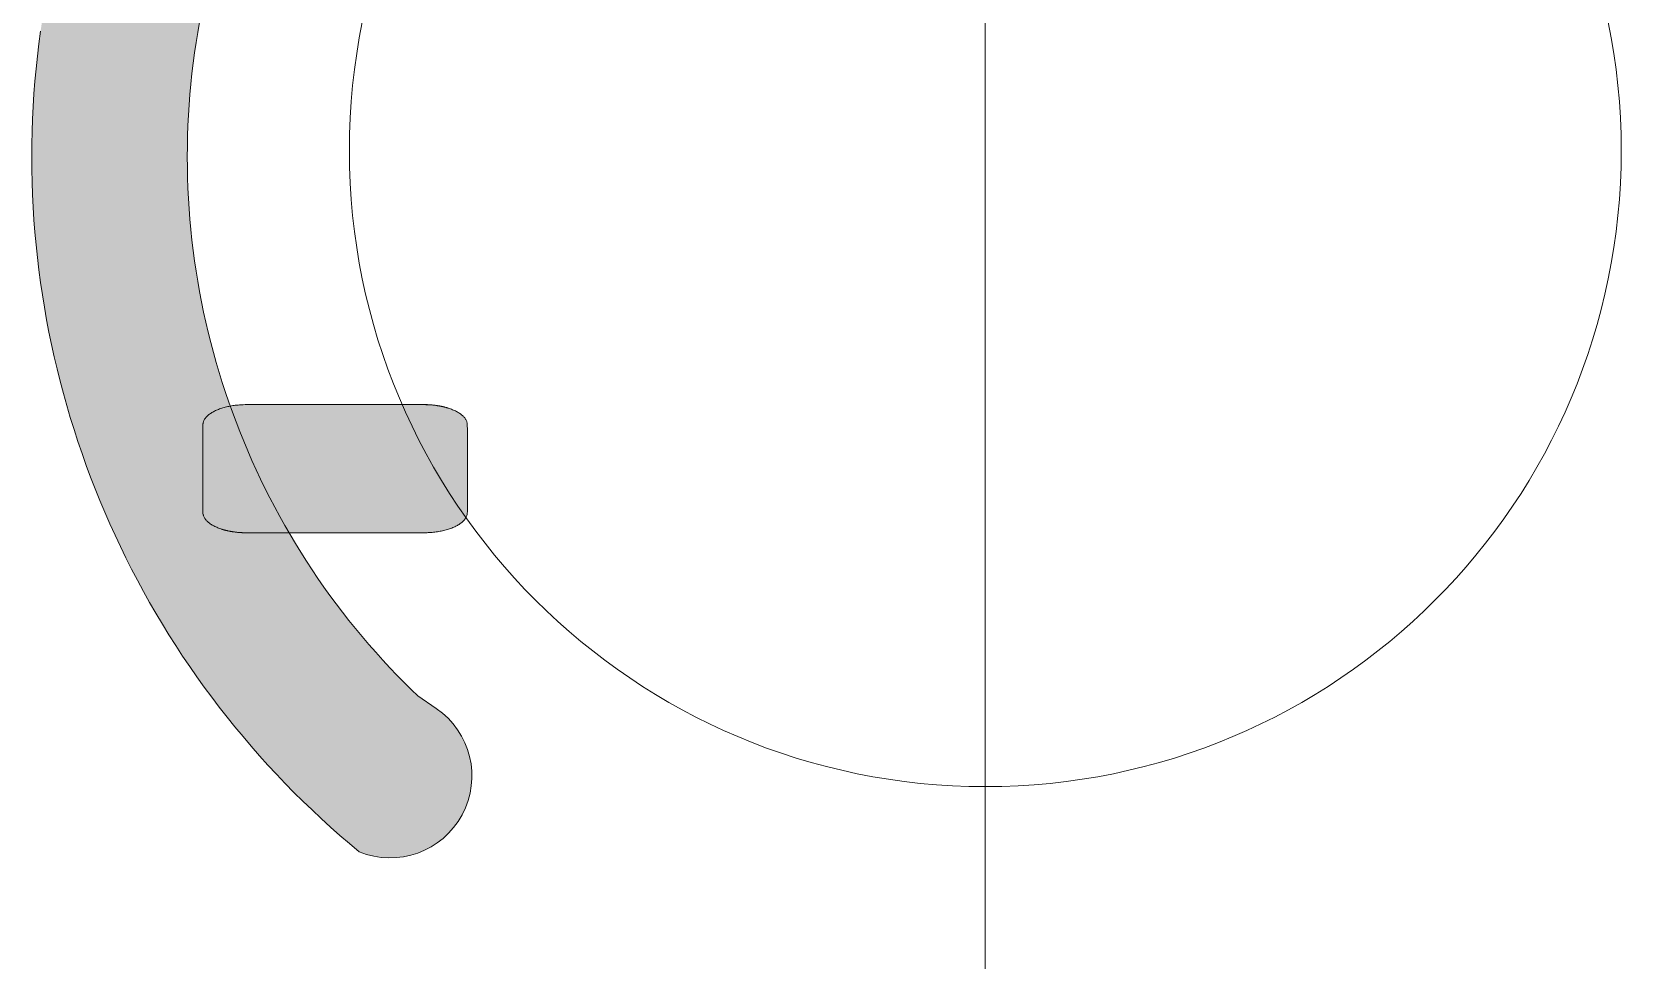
# Model space of a CAD drawing. Header units: metres. Extents: x 512 to 829, y -209 to 245.
# Drawn here: x 727.827 to 728.338, y -78.235 to -77.936 of the extents above; entities that cross this region are included whole.
import ezdxf

# ---------------------------------------------------------------- set-up
doc = ezdxf.new("R2010")
doc.units = ezdxf.units.M
doc.header["$LTSCALE"] = 0.508
doc.layers.add('None', color=7, linetype='Continuous', lineweight=5)

msp = doc.modelspace()

# ---------------------------------------------------------------- hatches: boundary and pattern name
at = {"layer": 'None', "linetype": 'Continuous', "lineweight": 0}
h = msp.add_hatch(color=253, dxfattribs=at)
edge = h.paths.add_edge_path()
edge.add_arc((727.9419054133961, -78.17534164447682), 0.0263100125701542, -28.28239194492818, 55.658272637245375, ccw=False)
edge.add_arc((727.9419085918869, -78.17533966042743), 0.02630815379662664, -112.23924688093848, -28.289477050027585, ccw=False)
edge.add_line((727.9319516158067, -78.19969079147972), (727.9288466158067, -78.19708979147971))
edge.add_line((727.9288466158067, -78.1970897914797), (727.9257776158067, -78.1944457914797))
edge.add_line((727.9257776158066, -78.19444579147967), (727.9227486158067, -78.19176079147967))
edge.add_line((727.9227486158067, -78.19176079147962), (727.9197626158067, -78.18903879147963))
edge.add_line((727.9197626158067, -78.18903879147967), (727.9168056158067, -78.18626879147968))
edge.add_line((727.9168056158067, -78.18626879147962), (727.9138886158066, -78.18345579147962))
edge.add_line((727.9138886158066, -78.18345579147967), (727.9110166158066, -78.18060879147967))
edge.add_line((727.9110166158067, -78.1806087914797), (727.9081796158067, -78.17771679147971))
edge.add_line((727.9081796158067, -78.17771679147972), (727.9053866158067, -78.17478779147973))
edge.add_line((727.9053866158067, -78.17478779147962), (727.9026386158067, -78.17182579147962))
edge.add_line((727.9026386158067, -78.1718257914797), (727.8999246158068, -78.16881679147971))
edge.add_line((727.8999246158066, -78.16881679147968), (727.8972526158067, -78.16576879147968))
edge.add_line((727.8972526158067, -78.16576879147965), (727.8946296158067, -78.16269279147966))
edge.add_line((727.8946296158067, -78.16269279147969), (727.8920476158067, -78.15957579147968))
edge.add_line((727.8920476158066, -78.15957579147971), (727.8895066158067, -78.15642079147972))
edge.add_line((727.8895066158067, -78.15642079147972), (727.8870096158067, -78.15322879147972))
edge.add_line((727.8870096158066, -78.1532287914797), (727.8845646158067, -78.1500117914797))
edge.add_line((727.8845646158067, -78.15001179147964), (727.8821586158067, -78.14675479147965))
edge.add_line((727.8821586158067, -78.14675479147968), (727.8797976158068, -78.14346079147967))
edge.add_line((727.8797976158066, -78.1434607914797), (727.8774826158067, -78.14013579147971))
edge.add_line((727.8774826158067, -78.14013579147968), (727.8752176158067, -78.13677979147968))
edge.add_line((727.8752176158067, -78.13677979147963), (727.8730006158067, -78.13339679147963))
edge.add_line((727.8730006158066, -78.13339679147964), (727.8708296158067, -78.12998079147965))
edge.add_line((727.8708296158067, -78.12998079147962), (727.8687086158067, -78.12653979147963))
edge.add_line((727.8687086158067, -78.12653979147967), (727.8666296158067, -78.12305679147966))
edge.add_line((727.8666296158067, -78.12305679147971), (727.8646056158067, -78.1195547914797))
edge.add_line((727.8646056158067, -78.11955479147969), (727.8626266158067, -78.1160207914797))
edge.add_line((727.8626266158067, -78.11602079147963), (727.8606976158067, -78.11245479147962))
edge.add_line((727.8606976158067, -78.11245479147965), (727.8588236158066, -78.10887479147965))
edge.add_line((727.8588236158067, -78.1088747914797), (727.8569986158068, -78.10526679147969))
edge.add_line((727.8569986158067, -78.10526679147961), (727.8552196158066, -78.10162479147962))
edge.add_line((727.8552196158066, -78.10162479147971), (727.8534936158067, -78.0979597914797))
edge.add_line((727.8534936158067, -78.09795979147964), (727.8518196158067, -78.09427579147965))
edge.add_line((727.8518196158067, -78.09427579147962), (727.8501996158067, -78.09056979147962))
edge.add_line((727.8501996158067, -78.09056979147965), (727.8486296158067, -78.08684179147966))
edge.add_line((727.8486296158067, -78.08684179147963), (727.8471076158066, -78.08307979147963))
edge.add_line((727.8471076158066, -78.08307979147969), (727.8456426158067, -78.07930479147967))
edge.add_line((727.8456426158067, -78.07930479147967), (727.8442316158067, -78.07551579147969))
edge.add_line((727.8442316158066, -78.07551579147969), (727.8428706158066, -78.07169879147968))
edge.add_line((727.8428706158066, -78.07169879147966), (727.8415636158066, -78.06786479147965))
edge.add_line((727.8415636158066, -78.06786479147968), (727.8403146158066, -78.06402179147969))
edge.add_line((727.8403146158066, -78.06402179147972), (727.8391136158066, -78.06015079147971))
edge.add_line((727.8391136158067, -78.06015079147971), (727.8379706158067, -78.05626679147971))
edge.add_line((727.8379706158066, -78.05626679147963), (727.8368806158066, -78.05237079147963))
edge.add_line((727.8368806158066, -78.05237079147969), (727.8358446158066, -78.04845179147968))
edge.add_line((727.8358446158066, -78.04845179147969), (727.8348656158066, -78.0445307914797))
edge.add_line((727.8348656158066, -78.0445307914797), (727.8339406158066, -78.0405917914797))
edge.add_line((727.8339406158067, -78.04059179147964), (727.8330686158067, -78.03663279147963))
edge.add_line((727.8330686158067, -78.03663279147963), (727.8322556158067, -78.03267379147962))
edge.add_line((727.8322556158067, -78.03267379147962), (727.8314956158067, -78.02869779147963))
edge.add_line((727.8314956158067, -78.02869779147966), (727.8307906158067, -78.02470379147965))
edge.add_line((727.8307906158067, -78.02470379147962), (727.8301436158067, -78.02071179147963))
edge.add_line((727.8301436158067, -78.0207117914797), (727.8295506158067, -78.0167047914797))
edge.add_line((727.8295506158066, -78.0167047914797), (727.8290156158066, -78.0126947914797))
edge.add_line((727.8290156158067, -78.0126947914797), (727.8285346158067, -78.0086707914797))
edge.add_line((727.8285346158067, -78.00867079147963), (727.8281116158067, -78.00464179147963))
edge.add_line((727.8281116158066, -78.00464179147968), (727.8277436158066, -78.00061279147968))
edge.add_line((727.8277436158066, -78.00061279147963), (727.8274336158066, -77.99657979147963))
edge.add_line((727.8274336158066, -77.99657979147969), (727.8271786158066, -77.9925347914797))
edge.add_line((727.8271786158067, -77.99253479147967), (727.8269816158067, -77.98848779147966))
edge.add_line((727.8269816158066, -77.98848779147966), (727.8268406158066, -77.98445379147965))
edge.add_line((727.8268406158066, -77.98445379147961), (727.8267546158066, -77.9804037914796))
edge.add_line((727.8267546158066, -77.98040379147972), (727.8267266158066, -77.97635279147973))
edge.add_line((727.8267266158067, -77.97635279147971), (727.8267546158067, -77.97230179147971))
edge.add_line((727.8267546158066, -77.97230179147971), (727.8268406158066, -77.9682527914797))
edge.add_line((727.8268406158066, -77.9682527914797), (727.8269816158066, -77.9642177914797))
edge.add_line((727.8269816158066, -77.96421779147965), (727.8271786158066, -77.96017079147967))
edge.add_line((727.8271786158067, -77.96017079147964), (727.8274336158067, -77.95612779147964))
edge.add_line((727.8274336158066, -77.95612779147962), (727.8277436158066, -77.95209279147961))
edge.add_line((727.8277436158066, -77.95209279147969), (727.8281116158066, -77.94806379147968))
edge.add_line((727.8281116158066, -77.94806379147963), (727.8285346158066, -77.94403779147963))
edge.add_line((727.8285346158067, -77.94403779147967), (727.8290146158067, -77.94001179147968))
edge.add_line((727.8290146158067, -77.94001179147972), (727.8295516158067, -77.9359977914797))
edge.add_line((727.8295516158066, -77.93599779147962), (727.8301426158066, -77.93200279147962))
edge.add_line((727.8301426158067, -77.9320027914797), (727.8307896158067, -77.9280057914797))
edge.add_line((727.8307896158067, -77.92800579147968), (727.8314956158067, -77.92400879147968))
edge.add_line((727.8314956158067, -77.92400879147965), (727.8322556158067, -77.92003179147966))
edge.add_line((727.8322556158067, -77.92003179147969), (727.8330696158067, -77.9160717914797))
edge.add_line((727.8330696158067, -77.91607179147968), (727.8339386158067, -77.91212279147967))
edge.add_line((727.8339386158067, -77.91212279147965), (727.8348646158066, -77.90817479147964))
edge.add_line((727.8348646158066, -77.90817479147961), (727.8358466158066, -77.90424579147961))
edge.add_line((727.8358466158066, -77.90424579147964), (727.8368806158066, -77.90033579147963))
edge.add_line((727.8368806158066, -77.90033579147962), (727.8379706158066, -77.89643979147962))
edge.add_line((727.8379706158066, -77.89643979147968), (727.8391136158066, -77.89255579147968))
edge.add_line((727.8391136158067, -77.89255579147971), (727.8403146158067, -77.8886847914797))
edge.add_line((727.8403146158066, -77.8886847914797), (727.8415636158066, -77.88484179147969))
edge.add_line((727.8415636158066, -77.88484179147963), (727.8428706158066, -77.88100779147965))
edge.add_line((727.8428706158066, -77.88100779147965), (727.8442296158066, -77.87719479147964))
edge.add_line((727.8442296158066, -77.87719479147961), (727.8456416158066, -77.87340179147962))
edge.add_line((727.8456416158067, -77.87340179147964), (727.8471096158067, -77.86962179147963))
edge.add_line((727.8471096158066, -77.86962179147963), (727.8486266158067, -77.86587279147963))
edge.add_line((727.8486266158067, -77.86587279147966), (727.8501946158067, -77.86214679147966))
edge.add_line((727.8501946158067, -77.86214679147963), (727.8518176158067, -77.85843479147962))
edge.add_line((727.8518176158067, -77.85843479147968), (727.8534916158067, -77.85475079147967))
edge.add_line((727.8534916158067, -77.85475079147966), (727.8552176158066, -77.85108579147968))
edge.add_line((727.8552176158066, -77.8510857914797), (727.8569976158067, -77.84744279147971))
edge.add_line((727.8569976158067, -77.8474427914797), (727.8588196158066, -77.84383879147968))
edge.add_line((727.8588196158066, -77.8438387914797), (727.8606996158067, -77.8402467914797))
edge.add_line((727.8606996158067, -77.84024679147967), (727.8626316158067, -77.83667879147967))
edge.add_line((727.8626316158067, -77.8366787914797), (727.8646056158067, -77.8331527914797))
edge.add_line((727.8646056158067, -77.83315279147962), (727.8666266158067, -77.82965679147962))
edge.add_line((727.8666266158067, -77.82965679147969), (727.8687046158067, -77.8261737914797))
edge.add_line((727.8687046158067, -77.82617379147962), (727.8708286158067, -77.82272679147962))
edge.add_line((727.8708286158067, -77.82272679147968), (727.8729996158066, -77.8193107914797))
edge.add_line((727.8729996158066, -77.81931079147967), (727.8752196158066, -77.81592279147966))
edge.add_line((727.8752196158067, -77.8159227914797), (727.8774856158067, -77.8125677914797))
edge.add_line((727.8774856158067, -77.81256779147964), (727.8797966158066, -77.80924879147962))
edge.add_line((727.8797966158066, -77.8092487914796), (727.8821536158066, -77.80595979147961))
edge.add_line((727.8821536158067, -77.80595979147961), (727.8845586158067, -77.80270279147962))
edge.add_line((727.8845586158067, -77.80270279147965), (727.8870066158066, -77.79948179147965))
edge.add_line((727.8870066158067, -77.7994817914797), (727.8895066158068, -77.7962857914797))
edge.add_line((727.8895066158067, -77.7962857914797), (727.8920436158066, -77.7931367914797))
edge.add_line((727.8920436158066, -77.7931367914797), (727.8946226158066, -77.79002279147969))
edge.add_line((727.8946226158067, -77.7900227914796), (727.8972526158067, -77.7869377914796))
edge.add_line((727.8972526158067, -77.78693779147966), (727.8999206158066, -77.78389479147965))
edge.add_line((727.8999206158066, -77.78389479147961), (727.9026316158066, -77.78088979147961))
edge.add_line((727.9026316158067, -77.7808897914797), (727.9053846158067, -77.7779217914797))
edge.add_line((727.9053846158067, -77.77792179147968), (727.9081786158067, -77.77499179147969))
edge.add_line((727.9081786158067, -77.77499179147969), (727.9110156158067, -77.77209979147969))
edge.add_line((727.9110156158067, -77.7720997914796), (727.9138876158067, -77.7692527914796))
edge.add_line((727.9138876158066, -77.76925279147963), (727.9168046158067, -77.76643979147963))
edge.add_line((727.9168046158067, -77.76643979147968), (727.9197616158067, -77.76366979147969))
edge.add_line((727.9197616158067, -77.76366979147963), (727.9227436158067, -77.76095079147963))
edge.add_line((727.9227436158067, -77.76095079147967), (727.9257756158066, -77.75826279147967))
edge.add_line((727.9257756158067, -77.75826279147964), (727.9288476158067, -77.75561679147964))
edge.add_line((727.9288476158067, -77.75561679147961), (727.9319456158067, -77.75302179147961))
edge.add_arc((727.9419029800317, -77.77737184060652), 0.02630729926823215, 28.2878027504986, 112.24092118044811, ccw=False)
edge.add_arc((727.9419027653316, -77.7773717548489), 0.02630744768852007, -55.66329737676028, 28.287416684487425, ccw=False)
edge.add_line((727.9567416158067, -77.79909479147966), (727.9507706158066, -77.80247679147965))
edge.add_line((727.9507706158067, -77.80247679147965), (727.9514846158067, -77.80246479147965))
edge.add_line((727.9514846158066, -77.80246479147968), (727.9512516158067, -77.80268279147967))
edge.add_line((727.9512516158067, -77.8026827914797), (727.9488436158067, -77.80500479147969))
edge.add_line((727.9488436158067, -77.80500479147963), (727.9464646158067, -77.80736379147964))
edge.add_line((727.9464646158067, -77.8073637914797), (727.9441196158067, -77.8097537914797))
edge.add_line((727.9441196158067, -77.8097537914797), (727.9418076158067, -77.81217779147968))
edge.add_line((727.9418076158066, -77.8121777914796), (727.9395246158066, -77.81463879147961))
edge.add_line((727.9395246158067, -77.81463879147964), (727.9372826158067, -77.81712379147962))
edge.add_line((727.9372826158067, -77.81712379147962), (727.9350776158067, -77.81963979147963))
edge.add_line((727.9350776158067, -77.81963979147963), (727.9329036158067, -77.82218979147963))
edge.add_line((727.9329036158067, -77.82218979147967), (727.9307676158068, -77.82476879147967))
edge.add_line((727.9307676158066, -77.82476879147964), (727.9286676158066, -77.82737479147964))
edge.add_line((727.9286676158067, -77.82737479147966), (727.9266036158067, -77.83001379147964))
edge.add_line((727.9266036158067, -77.8300137914797), (727.9245756158067, -77.8326817914797))
edge.add_line((727.9245756158067, -77.83268179147967), (727.9225876158067, -77.83537379147967))
edge.add_line((727.9225876158067, -77.8353737914797), (727.9206356158068, -77.8380977914797))
edge.add_line((727.9206356158066, -77.83809779147964), (727.9187216158066, -77.84084779147963))
edge.add_line((727.9187216158067, -77.84084779147963), (727.9168496158067, -77.84361879147963))
edge.add_line((727.9168496158067, -77.84361879147968), (727.9150116158066, -77.8464237914797))
edge.add_line((727.9150116158066, -77.84642379147965), (727.9132136158066, -77.84925279147964))
edge.add_line((727.9132136158066, -77.84925279147967), (727.9114596158066, -77.85209879147968))
edge.add_line((727.9114596158067, -77.85209879147965), (727.9097416158068, -77.85497879147964))
edge.add_line((727.9097416158066, -77.85497879147965), (727.9080656158067, -77.85787879147966))
edge.add_line((727.9080656158067, -77.85787879147972), (727.9064316158067, -77.86079679147971))
edge.add_line((727.9064316158067, -77.86079679147963), (727.9048356158067, -77.86374479147963))
edge.add_line((727.9048356158066, -77.86374479147969), (727.9032826158067, -77.8667117914797))
edge.add_line((727.9032826158067, -77.8667117914797), (727.9017726158066, -77.8696977914797))
edge.add_line((727.9017726158066, -77.86969779147967), (727.9002996158066, -77.87271379147967))
edge.add_line((727.9002996158067, -77.87271379147967), (727.8988716158067, -77.87574579147967))
edge.add_line((727.8988716158067, -77.87574579147963), (727.8974866158067, -77.87879379147962))
edge.add_line((727.8974866158067, -77.87879379147967), (727.8961456158066, -77.88185979147967))
edge.add_line((727.8961456158066, -77.88185979147966), (727.8948466158066, -77.88494779147965))
edge.add_line((727.8948466158067, -77.8849477914797), (727.8935906158067, -77.88805079147971))
edge.add_line((727.8935906158067, -77.88805079147971), (727.8923776158067, -77.89117479147971))
edge.add_line((727.8923776158067, -77.89117479147967), (727.8912106158067, -77.89431079147968))
edge.add_line((727.8912106158067, -77.89431079147971), (727.8900846158067, -77.89746879147971))
edge.add_line((727.8900846158067, -77.8974687914797), (727.8890046158067, -77.9006367914797))
edge.add_line((727.8890046158067, -77.90063679147966), (727.8879696158067, -77.90382079147965))
edge.add_line((727.8879696158067, -77.90382079147969), (727.8869766158067, -77.90702279147969))
edge.add_line((727.8869766158067, -77.90702279147968), (727.8860316158067, -77.91023379147967))
edge.add_line((727.8860316158067, -77.91023379147964), (727.8851276158067, -77.91346379147964))
edge.add_line((727.8851276158067, -77.91346379147967), (727.8842716158067, -77.91669979147967))
edge.add_line((727.8842716158067, -77.91669979147969), (727.8834606158067, -77.91994579147968))
edge.add_line((727.8834606158067, -77.91994579147968), (727.8826966158067, -77.92320479147969))
edge.add_line((727.8826966158067, -77.92320479147963), (727.8819756158067, -77.92647879147962))
edge.add_line((727.8819756158067, -77.92647879147967), (727.8813016158067, -77.92975879147966))
edge.add_line((727.8813016158067, -77.92975879147968), (727.8806726158067, -77.93304979147968))
edge.add_line((727.8806726158067, -77.93304979147968), (727.8800896158067, -77.93634979147967))
edge.add_line((727.8800896158067, -77.93634979147964), (727.8795546158067, -77.93965679147965))
edge.add_line((727.8795546158067, -77.9396567914797), (727.8790636158067, -77.9429717914797))
edge.add_line((727.8790636158067, -77.94297179147964), (727.8786206158067, -77.94628679147964))
edge.add_line((727.8786206158067, -77.94628679147968), (727.8782246158066, -77.94960979147969))
edge.add_line((727.8782246158066, -77.9496097914797), (727.8778736158066, -77.95295079147971))
edge.add_line((727.8778736158067, -77.95295079147968), (727.8775686158067, -77.95628179147967))
edge.add_line((727.8775686158067, -77.95628179147968), (727.8773126158067, -77.95961679147969))
edge.add_line((727.8773126158067, -77.95961679147968), (727.8771016158066, -77.96295979147968))
edge.add_line((727.8771016158066, -77.96295979147965), (727.8769396158066, -77.96630679147965))
edge.add_line((727.8769396158067, -77.96630679147972), (727.8768216158066, -77.96965679147971))
edge.add_line((727.8768216158066, -77.96965679147968), (727.8767506158066, -77.97300579147968))
edge.add_line((727.8767506158067, -77.97300579147964), (727.8767276158067, -77.97635279147964))
edge.add_line((727.8767276158067, -77.97635279147971), (727.8767506158067, -77.9796997914797))
edge.add_line((727.8767506158067, -77.97969979147967), (727.8768216158068, -77.98304979147966))
edge.add_line((727.8768216158066, -77.98304979147963), (727.8769396158067, -77.98639879147964))
edge.add_line((727.8769396158067, -77.9863987914797), (727.8771016158067, -77.98974579147969))
edge.add_line((727.8771016158066, -77.98974579147966), (727.8773126158067, -77.99309079147966))
edge.add_line((727.8773126158067, -77.99309079147963), (727.8775686158067, -77.99642279147963))
edge.add_line((727.8775686158067, -77.99642279147963), (727.8778736158067, -77.99975679147963))
edge.add_line((727.8778736158067, -77.99975679147963), (727.8782236158067, -78.00309279147962))
edge.add_line((727.8782236158066, -78.00309279147962), (727.8786216158067, -78.00642079147963))
edge.add_line((727.8786216158067, -78.00642079147963), (727.8790646158067, -78.00973879147963))
edge.add_line((727.8790646158067, -78.00973879147966), (727.8795546158067, -78.01305179147965))
edge.add_line((727.8795546158067, -78.01305179147971), (727.8800906158067, -78.01635779147972))
edge.add_line((727.8800906158067, -78.01635779147966), (727.8806726158067, -78.01965779147966))
edge.add_line((727.8806726158067, -78.01965779147963), (727.8813026158067, -78.02295079147964))
edge.add_line((727.8813026158067, -78.02295079147962), (727.8819746158067, -78.02622579147962))
edge.add_line((727.8819746158067, -78.02622579147965), (727.8826956158067, -78.02949879147965))
edge.add_line((727.8826956158067, -78.02949879147968), (727.8834616158067, -78.03275879147968))
edge.add_line((727.8834616158067, -78.03275879147964), (727.8842716158067, -78.03600579147964))
edge.add_line((727.8842716158067, -78.03600579147962), (727.8851286158067, -78.03924479147963))
edge.add_line((727.8851286158067, -78.03924479147963), (727.8860316158067, -78.04247279147964))
edge.add_line((727.8860316158067, -78.04247279147967), (727.8869766158067, -78.04568379147968))
edge.add_line((727.8869766158067, -78.04568379147963), (727.8879696158067, -78.04888579147962))
edge.add_line((727.8879696158067, -78.04888579147962), (727.8890046158067, -78.05206979147962))
edge.add_line((727.8890046158067, -78.05206979147965), (727.8900836158067, -78.05523479147965))
edge.add_line((727.8900836158067, -78.05523479147962), (727.8912096158067, -78.05839379147962))
edge.add_line((727.8912096158067, -78.05839379147972), (727.8923796158067, -78.06153479147972))
edge.add_line((727.8923796158067, -78.06153479147963), (727.8935916158067, -78.06465779147962))
edge.add_line((727.8935916158067, -78.0646577914797), (727.8948476158067, -78.06776179147971))
edge.add_line((727.8948476158067, -78.06776179147971), (727.8961486158067, -78.07085279147971))
edge.add_line((727.8961486158066, -78.07085279147964), (727.8974896158066, -78.07391879147963))
edge.add_line((727.8974896158066, -78.07391879147963), (727.8988736158067, -78.07696479147964))
edge.add_line((727.8988736158067, -78.07696479147967), (727.9003026158067, -78.07999979147968))
edge.add_line((727.9003026158067, -78.07999979147962), (727.9017726158067, -78.08300879147961))
edge.add_line((727.9017726158066, -78.08300879147964), (727.9032836158067, -78.08599579147965))
edge.add_line((727.9032836158067, -78.08599579147972), (727.9048376158066, -78.08896479147971))
edge.add_line((727.9048376158066, -78.08896479147961), (727.9064306158066, -78.09190979147962))
edge.add_line((727.9064306158067, -78.09190979147968), (727.9080656158067, -78.09482879147967))
edge.add_line((727.9080656158067, -78.0948287914797), (727.9097436158066, -78.0977327914797))
edge.add_line((727.9097436158066, -78.09773279147964), (727.9114596158066, -78.10060679147963))
edge.add_line((727.9114596158067, -78.10060679147966), (727.9132126158067, -78.10345179147964))
edge.add_line((727.9132126158066, -78.10345179147964), (727.9150116158066, -78.10628279147966))
edge.add_line((727.9150116158066, -78.10628279147966), (727.9168516158066, -78.10908979147966))
edge.add_line((727.9168516158066, -78.10908979147962), (727.9187236158066, -78.11186379147962))
edge.add_line((727.9187236158067, -78.11186379147966), (727.9206356158068, -78.11461079147966))
edge.add_line((727.9206356158066, -78.11461079147966), (727.9225886158066, -78.11733479147965))
edge.add_line((727.9225886158067, -78.1173347914796), (727.9245786158067, -78.12002879147963))
edge.add_line((727.9245786158067, -78.12002879147963), (727.9266066158067, -78.12269679147963))
edge.add_line((727.9266066158067, -78.12269679147971), (727.9286696158067, -78.1253347914797))
edge.add_line((727.9286696158067, -78.12533479147964), (727.9307726158067, -78.12794479147966))
edge.add_line((727.9307726158066, -78.12794479147965), (727.9329066158066, -78.13052179147964))
edge.add_line((727.9329066158067, -78.13052179147962), (727.9350766158067, -78.13306579147962))
edge.add_line((727.9350766158067, -78.13306579147968), (727.9372896158067, -78.13559079147969))
edge.add_line((727.9372896158067, -78.13559079147967), (727.9395316158067, -78.13807679147966))
edge.add_line((727.9395316158067, -78.13807679147965), (727.9418086158067, -78.14053079147966))
edge.add_line((727.9418086158066, -78.1405307914797), (727.9441206158066, -78.1429547914797))
edge.add_line((727.9441206158067, -78.14295479147972), (727.9464656158067, -78.14534479147972))
edge.add_line((727.9464656158067, -78.14534479147972), (727.9488446158067, -78.14770379147971))
edge.add_line((727.9488446158067, -78.14770379147967), (727.9507996158067, -78.14958879147969))
edge.add_line((727.9507996158067, -78.14958879147969), (727.9567476158066, -78.15361779147969))
edge.add_line((727.9567476158066, -78.15361779147963), (727.9567476158066, -78.15361779147963))
for color, points in [(9, [(727.9311506158067, -78.18902079147972), (727.9296623345567, -78.18716043991719), (727.9281974908067, -78.18532938522969), (727.9267560845567, -78.18352762741722), (727.9253381158067, -78.18175516647966), (727.9239435845567, -78.18001200241713), (727.9225724908067, -78.17829813522962), (727.9212248345567, -78.17661356491715), (727.9199006158067, -78.1749582914797), (727.9185998345566, -78.17333231491716), (727.9173224908067, -78.17173563522965), (727.9160685845567, -78.17016825241717), (727.9148381158067, -78.16863016647972), (727.9136310845566, -78.16712137741717), (727.9124474908067, -78.16564188522966), (727.9112873345567, -78.16419168991717), (727.9101506158067, -78.16277079147972), (727.9090373345567, -78.16137918991717), (727.9079474908067, -78.16001688522965), (727.9068810845566, -78.15868387741716), (727.9058381158067, -78.1573801664797), (727.9048185845567, -78.15610575241715), (727.9038224908066, -78.15486063522962), (727.9028498345567, -78.15364481491713), (727.9019006158067, -78.15245829147966), (727.9009748345567, -78.15130106491722), (727.9000724908067, -78.15017313522969), (727.8991935845567, -78.14907450241719), (727.8983381158067, -78.14800516647972), (727.8975060845567, -78.14696512741716), (727.8966974908067, -78.14595438522963), (727.8959123345567, -78.14497293991712), (727.8951506158066, -78.14402079147965), (727.8944123345567, -78.1430979399172), (727.8936974908066, -78.14220438522966), (727.8930060845566, -78.14134012741715), (727.8923381158066, -78.14050516647967), (727.8916935845567, -78.13969950241722), (727.8910724908067, -78.13892313522967), (727.8904748345567, -78.13817606491716), (727.8899006158067, -78.13745829147967), (727.8893498345567, -78.13676981491722), (727.8888224908067, -78.13611063522967), (727.8883185845567, -78.13548075241715), (727.8878381158066, -78.13488016647966), (727.8873810845566, -78.1343088774172), (727.8869474908067, -78.13376688522965), (727.8865373345567, -78.13325418991712), (727.8861506158066, -78.13277079147963), (727.8857873345567, -78.13231668991716), (727.8854474908067, -78.13189188522972), (727.8851310845566, -78.13149637741719), (727.8848381158067, -78.13113016647969), (727.8845685845566, -78.13079325241722), (727.8843224908067, -78.13048563522966), (727.8840998345567, -78.13020731491713), (727.8839006158066, -78.12995829147962), (727.8837248345567, -78.12973856491715), (727.8835724908067, -78.1295481352297), (727.8834435845566, -78.12938700241716), (727.8833381158067, -78.12925516647965), (727.8832560845567, -78.12915262741717), (727.8831974908067, -78.12907938522972), (727.8831623345567, -78.12903543991717), (727.8831506158067, -78.12902079147966), (727.8831457329942, -78.12900882858901), (727.8831310845567, -78.12897293991716), (727.8831066704942, -78.12891312546401), (727.8830724908066, -78.12882938522966), (727.8830285454942, -78.12872171921401), (727.8829748345566, -78.12859012741717), (727.8829113579942, -78.12843460983902), (727.8828381158066, -78.12825516647968), (727.8827551079942, -78.12805179733903), (727.8826623345567, -78.12782450241718), (727.8825597954942, -78.12757328171404), (727.8824474908067, -78.1272981352297), (727.8823254204942, -78.12699906296405), (727.8821935845567, -78.1266760649172), (727.8820519829942, -78.12632914108906), (727.8819006158067, -78.12595829147972), (727.8817394829941, -78.12556351608907), (727.8815685845567, -78.12514481491712), (727.8813879204941, -78.12470218796409), (727.8811974908067, -78.12423563522964), (727.8809972954941, -78.123745156714), (727.8807873345567, -78.12323075241716), (727.8805676079942, -78.12269242233901), (727.8803381158067, -78.12213016647968), (727.8800988579942, -78.12154398483904), (727.8798498345567, -78.1209338774172), (727.8795910454942, -78.12029984421406), (727.8793224908067, -78.11964188522973), (727.8790441704941, -78.11896000046409), (727.8787560845567, -78.11825418991714), (727.8784582329941, -78.117524453589), (727.8781506158067, -78.11677079147967), (727.8778332329941, -78.11599320358903), (727.8775060845567, -78.1151916899172), (727.8771691704942, -78.11436625046406), (727.8768224908067, -78.11351688522973), (727.8764660454942, -78.11264359421409), (727.8760998345567, -78.11174637741715), (727.8757238579942, -78.11082523483901), (727.8753381158067, -78.10988016647968), (727.8749426079942, -78.10891117233905), (727.8745373345566, -78.10791825241722), (727.8741222954942, -78.10690140671409), (727.8736974908066, -78.10586063522965), (727.8732629204942, -78.10479593796401), (727.8728185845566, -78.10370731491719), (727.8723644829942, -78.10259476608906), (727.8719006158067, -78.10145829147973), (727.8714269829942, -78.1002978910891), (727.8709435845567, -78.09911356491716), (727.8704504204942, -78.09790531296403), (727.8699474908067, -78.09667313522971), (727.8694347954942, -78.09541703171408), (727.8689123345566, -78.09413700241714), (727.8683801079942, -78.09283304733901), (727.8678381158066, -78.09150516647969), (727.8672863579942, -78.09015335983906), (727.8667248345566, -78.08877762741713), (727.8661535454942, -78.087377969214), (727.8655724908067, -78.08595438522968), (727.8649816704942, -78.08450687546406), (727.8643810845567, -78.08303543991713), (727.8637707329942, -78.081540078589), (727.8631506158067, -78.08002079147968), (727.8625284971544, -78.07849433652359), (727.8619121411973, -78.07697747165548), (727.8613015479356, -78.07547019687513), (727.8606967173691, -78.07397251218276), (727.8600976494981, -78.07248441757827), (727.8595043443223, -78.07100591306175), (727.8589168018418, -78.069536998633), (727.8583350220567, -78.06807767429223), (727.8577590049669, -78.06662794003921), (727.8571887505723, -78.06518779587418), (727.8566242588731, -78.06375724179702), (727.8560655298692, -78.06233627780784), (727.8555125635606, -78.06092490390643), (727.8549653599473, -78.05952312009299), (727.8544239190294, -78.05813092636743), (727.8538882408067, -78.05674832272962), (727.8533583252794, -78.05537530917991), (727.8528341724473, -78.05401188571796), (727.8523157823106, -78.05265805234399), (727.8518031548692, -78.05131380905777), (727.8512962901231, -78.04997915585955), (727.8507951880723, -78.04865409274919), (727.8502998487169, -78.0473386197267), (727.8498102720566, -78.0460327367922), (727.8493264580918, -78.04473644394545), (727.8488484068223, -78.04344974118669), (727.8483761182481, -78.0421726285158), (727.8479095923692, -78.04090510593278), (727.8474488291856, -78.03964717343763), (727.8469938286974, -78.03839883103046), (727.8465445909044, -78.03716007871117), (727.8461011158067, -78.03593091647963), (727.8456634034044, -78.03471134433607), (727.8452314536974, -78.0335013622805), (727.8448052666856, -78.03230097031269), (727.8443848423692, -78.03111016843275), (727.8439701807481, -78.02992895664079), (727.8435612818223, -78.0287573349367), (727.8431581455918, -78.02759530332048), (727.8427607720566, -78.02644286179213), (727.8423691612169, -78.02530001035177), (727.8419833130723, -78.02416674899916), (727.8416032276231, -78.02304307773454), (727.8412289048692, -78.02192899655779), (727.8408603448106, -78.02082450546891), (727.8404975474473, -78.0197296044679), (727.8401405127794, -78.01864429355487), (727.8397892408067, -78.01756857272972), (727.8394437315293, -78.01650244199232), (727.8391039849473, -78.0154459013429), (727.8387700010605, -78.01439895078147), (727.8384417798692, -78.0133615903078), (727.8381193213731, -78.0123338199221), (727.8378026255723, -78.01131563962417), (727.8374916924669, -78.01030704941422), (727.8371865220566, -78.00930804929214), (727.8368871143418, -78.00831863925794), (727.8365934693223, -78.00733881931171), (727.836305586998, -78.00636858945325), (727.8360234673692, -78.00540794968276), (727.8357471104356, -78.00445690000015), (727.8354765161973, -78.00351544040541), (727.8352116846544, -78.00258357089865), (727.8349526158066, -78.00166129147965), (727.8347028870469, -78.00075197568378), (727.8344660757676, -77.99985899704609), (727.8342421819688, -77.99898235556657), (727.8340312056504, -77.99812205124533), (727.8338331468126, -77.99727808408215), (727.8336480054551, -77.99645045407738), (727.8334757815782, -77.99563916123066), (727.8333164751816, -77.99484420554222), (727.8331700862657, -77.99406558701185), (727.8330366148301, -77.99330330563987), (727.832916060875, -77.99255736142595), (727.8328084244005, -77.99182775437032), (727.8327137054063, -77.99111448447286), (727.8326319038927, -77.99041755173357), (727.8325630198594, -77.98973695615257), (727.8325070533067, -77.98907269772963), (727.8324640042345, -77.98842477646497), (727.8324338726426, -77.9877931923586), (727.8324166585313, -77.98717794541028), (727.8324123619004, -77.98657903562025), (727.83242098275, -77.98599646298851), (727.8324425210801, -77.98543022751483), (727.8324769768907, -77.98488032919943), (727.8325243501816, -77.9843467680422), (727.8325846409532, -77.98382954404315), (727.8326578492051, -77.98332865720226), (727.8327439749376, -77.98284410751967), (727.8328430181505, -77.98237589499524), (727.8329549788438, -77.9819240196291), (727.8330798570177, -77.98148848142102), (727.8332176526719, -77.98106928037123), (727.8333683658067, -77.98066641647972), (727.8335319964219, -77.98027988974627), (727.8337085445177, -77.9799097001711), (727.8338980100938, -77.97955584775411), (727.8341003931504, -77.9792183324953), (727.8343156936876, -77.97889715439476), (727.8345439117052, -77.97859231345228), (727.8347850472031, -77.97830380966809), (727.8350391001817, -77.97803164304219), (727.8353060706406, -77.97777581357434), (727.8355859585802, -77.97753632126478), (727.8358787640001, -77.9773131661135), (727.8361844869004, -77.97710634812029), (727.8365031272813, -77.97691586728536), (727.8368346851427, -77.9767417236086), (727.8371791604844, -77.97658391709001), (727.8375365533067, -77.97644244772971), (727.8379068636094, -77.97631731552747), (727.8382900913927, -77.97620852048362), (727.8386862366563, -77.97611606259784), (727.8390952994005, -77.97603994187034), (727.839517279625, -77.9759801583009), (727.8399521773301, -77.97593671188986), (727.8403999925157, -77.97590960263688), (727.8408607251816, -77.97589883054218), (727.8413343753282, -77.97590439560565), (727.8418209429551, -77.9759262978273), (727.8423204280625, -77.97596453720723), (727.8428328306504, -77.97601911374534), (727.8433581507188, -77.97609002744161), (727.8438963882676, -77.97617727829606), (727.844447543297, -77.9762808663088), (727.8450116158067, -77.9764007914797), (727.8455776897813, -77.97653291110862), (727.8461348492051, -77.97667308249527), (727.8466830940781, -77.97682130563987), (727.8472224244005, -77.97697758054221), (727.8477528401719, -77.97714190720228), (727.8482743413927, -77.97731428562031), (727.8487869280625, -77.97749471579607), (727.8492906001817, -77.97768319772968), (727.8497853577501, -77.97787973142113), (727.8502712007676, -77.97808431687031), (727.8507481292344, -77.97829695407734), (727.8512161431504, -77.97851764304221), (727.8516752425156, -77.97874638376481), (727.8521254273301, -77.97898317624526), (727.8525666975938, -77.97922802048356), (727.8529990533067, -77.9794809164797), (727.8534224944688, -77.97974186423357), (727.8538370210802, -77.98001086374529), (727.8542426331406, -77.98028791501486), (727.8546393306505, -77.98057301804215), (727.8550271136094, -77.98086617282729), (727.8554059820176, -77.98116737937028), (727.855775935875, -77.98147663767111), (727.8561369751817, -77.98179394772967), (727.8564890999376, -77.98211930954608), (727.8568323101426, -77.98245272312033), (727.8571666057969, -77.98279418845232), (727.8574919869004, -77.98314370554215), (727.8578084534531, -77.98350127438982), (727.8581160054551, -77.98386689499534), (727.8584146429063, -77.9842405673586), (727.8587043658067, -77.9846222914797), (727.8589851741563, -77.98501206735853), (727.8592570679551, -77.98540989499531), (727.8595200472032, -77.98581577438983), (727.8597741119004, -77.9862297055422), (727.8600192620469, -77.9866516884523), (727.8602554976426, -77.98708172312024), (727.8604828186875, -77.98751980954603), (727.8607012251816, -77.98796594772966), (727.8609107171251, -77.98842013767103), (727.8611112945176, -77.98888237937024), (727.8613029573594, -77.9893526728273), (727.8614857056505, -77.9898310180422), (727.8616595393906, -77.99031741501483), (727.8618244585801, -77.99081186374531), (727.8619804632187, -77.99131436423363), (727.8621275533067, -77.99182491647969), (727.8622657288438, -77.99234352048359), (727.8623949898301, -77.99287017624533), (727.8625153362657, -77.99340488376481), (727.8626267681504, -77.99394764304213), (727.8627292854844, -77.9944984540773), (727.8628228882676, -77.99505731687032), (727.8629075765, -77.99562423142106), (727.8629833501817, -77.99619919772965), (727.8630502093125, -77.99678221579609), (727.8631081538927, -77.99737328562026), (727.8631571839219, -77.99797240720238), (727.8631972994004, -77.99857958054213), (727.8632285003282, -77.99919480563983), (727.8632507867051, -77.99981808249527), (727.8632641585313, -78.00044941110855), (727.8632686158066, -78.00108879147967), (727.8826956158067, -78.07302079147962), (727.9030536158067, -78.11627079147968), (727.9444766158067, -78.15769479147968), (727.9448632364122, -78.15809228269063), (727.9452309732286, -78.1584926938234), (727.9455798262559, -78.15889602487812), (727.9459097954942, -78.15930227585466), (727.9462208809434, -78.15971144675314), (727.9465130826036, -78.16012353757344), (727.9467864004746, -78.16053854831557), (727.9470408345567, -78.16095647897964), (727.9472763848496, -78.16137732956565), (727.9474930513536, -78.16180110007338), (727.9476908340685, -78.16222779050315), (727.9478697329941, -78.16265740085464), (727.9480297481309, -78.16308993112807), (727.9481708794785, -78.16352538132344), (727.9482931270371, -78.16396375144063), (727.9483964908067, -78.16440504147965), (727.9484809707872, -78.16484925144061), (727.9485465669785, -78.1652963813234), (727.9485932793809, -78.16574643112813), (727.9486211079942, -78.16619940085468), (727.9486300528184, -78.16665529050306), (727.9486201138535, -78.16711410007338), (727.9485912910997, -78.16757582956564), (727.9485435845567, -78.16804047897972), (727.9484769942246, -78.16850804831563), (727.9483915201035, -78.16897853757337), (727.9482871621934, -78.16945194675316), (727.9481639204942, -78.16992827585466), (727.9480217950058, -78.1704075248781), (727.9478607857286, -78.17088969382337), (727.9476808926621, -78.17137478269058), (727.9474821158067, -78.17186279147973), (727.9472644551622, -78.17235372019059), (727.9470279107286, -78.17284756882339), (727.9467724825059, -78.17334433737813), (727.9464981704941, -78.17384402585469), (727.9462049746934, -78.17434663425308), (727.9458928951035, -78.17485216257342), (727.9455619317247, -78.17536061081557), (727.9452120845567, -78.17587197897967), (727.9448433535997, -78.1763862670656), (727.9444557388535, -78.17690347507346), (727.9440492403183, -78.17742360300315), (727.9436238579942, -78.17794665085466), (727.943179591881, -78.17847261862812), (727.9427164419785, -78.1790015063234), (727.9422344082872, -78.17953331394062), (727.9417334908067, -78.18006804147967), (727.9412136895371, -78.18060568894066), (727.9406750044785, -78.18114625632347), (727.9401174356309, -78.18168974362811), (727.9395409829942, -78.18223615085469), (727.9389456465684, -78.1827854780031), (727.9383314263536, -78.18333772507344), (727.9376983223497, -78.18389289206561), (727.9370463345567, -78.18445097897973), (727.9363754629746, -78.18501198581566), (727.9356857076035, -78.18557591257343), (727.9349770684435, -78.18614275925313), (727.9342495454941, -78.18671252585466), (727.9335031387559, -78.18728521237813), (727.9327378482285, -78.18786081882342), (727.9319536739122, -78.18843934519066)]), (8, [(727.8957465907846, -78.0971742613649), (727.8954030135853, -78.09717230368642), (727.895059643344, -78.09716643183015), (727.8947166868942, -78.09715664933321), (727.89437435082, -78.09714296208824), (727.8940328413319, -78.0971253783398), (727.8936923641422, -78.09710390867963), (727.893353124342, -78.09707856604041), (727.8930153262763, -78.09704936568744), (727.8926791734224, -78.09701632521012), (727.8923448682659, -78.09697946451058), (727.89201261218, -78.09693880579255), (727.891682605303, -78.09689437354712), (727.891355046419, -78.09684619453867), (727.8910301328372, -78.0967942977885), (727.8907080602731, -78.09673871455732), (727.8903890227315, -78.09667947832622), (727.8900732123885, -78.09661662477697), (727.8897608194766, -78.09655019177012), (727.8894520321694, -78.09648021932264), (727.889147036469, -78.09640674958314), (727.8888460160933, -78.09632982680705), (727.8885491523658, -78.09624949732984), (727.8882566241061, -78.096165809539), (727.8879686075223, -78.09607881384477), (727.8876852761048, -78.09598856265029), (727.8874068005217, -78.09589511031947), (727.8871333485165, -78.09579851314447), (727.8868650848063, -78.09569882931169), (727.8866021709832, -78.09559611886709), (727.8863447654168, -78.09549044367964), (727.8860930231583, -78.09538186740406), (727.885847095848, -78.09527045544257), (727.8856071316233, -78.09515627490566), (727.8853732750297, -78.09503939457136), (727.8851456669336, -78.0949198848441), (727.8849244444375, -78.09479781771188), (727.8847097407978, -78.09467326670358), (727.8845016853438, -78.094546306844), (727.8843004034005, -78.09441701460912), (727.8841060162124, -78.09428546787944), (727.8839186408711, -78.09415174589412), (727.8837383902446, -78.0940159292021), (727.8835653729091, -78.09387809961436), (727.8833996930837, -78.09373834015423), (727.8832414505679, -78.09359673500762), (727.8830907406809, -78.09345336947217), (727.8829476542047, -78.09330832990588), (727.8828122773294, -78.09316170367526), (727.882684691601, -78.09301357910238), (727.882564973872, -78.09286404541194), (727.8824531962563, -78.09271319267748), (727.8823494260844, -78.09256111176705), (727.8822537258635, -78.09240789428839), (727.8821661532398, -78.09225363253427), (727.8820867609641, -78.09209841942584), (727.882015596859, -78.0919423484579), (727.8819527037912, -78.09178551364175), (727.8818981196451, -78.09162800944875), (727.8818518773003, -78.09146993075365), (727.8818140046112, -78.091311372777), (727.8817845243912, -78.09115243102826), (727.8817634543977, -78.09099320124801), (727.8817508073229, -78.0908337793503), (727.8817465907846, -78.09067426136482), (727.8817465907846, -78.0624962613648), (727.8817508073229, -78.06233674337943), (727.8817634543977, -78.06217732148173), (727.8817845243912, -78.06201809170147), (727.8818140046112, -78.06185914995274), (727.8818518773003, -78.06170059197609), (727.8818981196451, -78.06154251328087), (727.8819527037912, -78.06138500908787), (727.882015596859, -78.06122817427172), (727.8820867609641, -78.06107210330379), (727.8821661532398, -78.06091689019547), (727.8822537258635, -78.06076262844124), (727.8823494260844, -78.06060941096268), (727.8824531962563, -78.06045733005226), (727.882564973872, -78.0603064773178), (727.882684691601, -78.06015694362736), (727.8828122773294, -78.06000881905447), (727.8829476542047, -78.05986219282386), (727.8830907406809, -78.05971715325757), (727.8832414505679, -78.05957378772212), (727.8833996930837, -78.0594321825755), (727.8835653729091, -78.05929242311538), (727.8837383902446, -78.05915459352764), (727.8839186408711, -78.05901877683561), (727.8841060162124, -78.05888505485018), (727.8843004034005, -78.05875350812062), (727.8845016853438, -78.05862421588563), (727.8847097407978, -78.05849725602604), (727.8849244444375, -78.05837270501775), (727.8851456669336, -78.05825063788564), (727.8853732750297, -78.05813112815838), (727.8856071316233, -78.05801424782408), (727.885847095848, -78.05790006728716), (727.8860930231583, -78.05778865532568), (727.8863447654168, -78.05768007904999), (727.8866021709832, -78.05757440386253), (727.8868650848063, -78.05747169341794), (727.8871333485165, -78.05737200958527), (727.8874068005217, -78.05727541241026), (727.8876852761048, -78.05718196007933), (727.8879686075223, -78.05709170888485), (727.8882566241061, -78.05700471319074), (727.8885491523658, -78.0569210253999), (727.8888460160933, -78.05684069592269), (727.889147036469, -78.0567637731466), (727.8894520321694, -78.0566903034071), (727.8897608194766, -78.0566203309595), (727.8900732123885, -78.05655389795277), (727.8903890227315, -78.05649104440351), (727.8907080602731, -78.05643180817242), (727.8910301328372, -78.05637622494112), (727.891355046419, -78.05632432819095), (727.891682605303, -78.05627614918262), (727.89201261218, -78.05623171693719), (727.8923448682659, -78.05619105821904), (727.8926791734224, -78.05615419751962), (727.8930153262763, -78.05612115704218), (727.893353124342, -78.05609195668933), (727.8936923641422, -78.05606661405011), (727.8940328413319, -78.05604514438994), (727.89437435082, -78.0560275606415), (727.8947166868942, -78.05601387339641), (727.895059643344, -78.05600409089948), (727.8954030135853, -78.05599821904332), (727.8957465907846, -78.05599626136484), (727.9527405907846, -78.05599626136484), (727.9530841679839, -78.05599821904332), (727.9534275382252, -78.05600409089948), (727.953770494675, -78.05601387339641), (727.9541128307492, -78.0560275606415), (727.9544543402374, -78.05604514438994), (727.954794817427, -78.05606661405011), (727.9551340572273, -78.05609195668933), (727.9554718552928, -78.05612115704218), (727.9558080081468, -78.05615419751962), (727.9561423133032, -78.05619105821904), (727.9564745693892, -78.05623171693719), (727.9568045762662, -78.05627614918262), (727.9571321351502, -78.05632432819095), (727.9574570487321, -78.05637622494112), (727.9577791212961, -78.05643180817242), (727.9580981588377, -78.05649104440351), (727.9584139691807, -78.05655389795277), (727.9587263620926, -78.0566203309595), (727.9590351493998, -78.0566903034071), (727.9593401451002, -78.0567637731466), (727.9596411654758, -78.05684069592269), (727.9599380292033, -78.0569210253999), (727.960230557463, -78.05700471319074), (727.9605185740469, -78.05709170888485), (727.9608019054645, -78.05718196007933), (727.9610803810475, -78.05727541241026), (727.9613538330527, -78.05737200958527), (727.9616220967629, -78.05747169341794), (727.961885010586, -78.05757440386253), (727.9621424161525, -78.05768007904999), (727.9623941584109, -78.05778865532568), (727.9626400857212, -78.05790006728716), (727.962880049946, -78.05801424782408), (727.9631139065395, -78.05813112815838), (727.9633415146357, -78.05825063788564), (727.9635627371317, -78.05837270501775), (727.9637774407714, -78.05849725602604), (727.9639854962253, -78.05862421588563), (727.9641867781687, -78.05875350812062), (727.9643811653568, -78.05888505485018), (727.9645685406981, -78.05901877683561), (727.9647487913246, -78.05915459352764), (727.9649218086602, -78.05929242311538), (727.9650874884854, -78.0594321825755), (727.9652457310013, -78.05957378772212), (727.9653964408883, -78.05971715325757), (727.9655395273644, -78.05986219282386), (727.9656749042398, -78.06000881905447), (727.9658024899683, -78.06015694362736), (727.9659222076972, -78.0603064773178), (727.966033985313, -78.06045733005226), (727.9661377554849, -78.06060941096268), (727.9662334557057, -78.06076262844124), (727.9663210283293, -78.06091689019547), (727.9664004206052, -78.06107210330379), (727.9664715847102, -78.06122817427172), (727.966534477778, -78.06138500908787), (727.9665890619241, -78.06154251328087), (727.966635304269, -78.06170059197609), (727.966673176958, -78.06185914995274), (727.9667026571781, -78.06201809170147), (727.9667237271715, -78.06217732148173), (727.9667363742464, -78.06233674337943), (727.9667405907846, -78.0624962613648), (727.9667405907846, -78.09067426136482), (727.9667363742464, -78.0908337793503), (727.9667237271715, -78.09099320124801), (727.9667026571781, -78.09115243102826), (727.966673176958, -78.091311372777), (727.966635304269, -78.09146993075365), (727.9665890619241, -78.09162800944875), (727.966534477778, -78.09178551364175), (727.9664715847102, -78.0919423484579), (727.9664004206052, -78.09209841942584), (727.9663210283293, -78.09225363253427), (727.9662334557057, -78.09240789428839), (727.9661377554849, -78.09256111176705), (727.966033985313, -78.09271319267748), (727.9659222076972, -78.09286404541194), (727.9658024899683, -78.09301357910238), (727.9656749042398, -78.09316170367526), (727.9655395273644, -78.09330832990588), (727.9653964408883, -78.09345336947217), (727.9652457310013, -78.09359673500762), (727.9650874884854, -78.09373834015423), (727.9649218086602, -78.09387809961436), (727.9647487913246, -78.0940159292021), (727.9645685406981, -78.09415174589412), (727.9643811653568, -78.09428546787944), (727.9641867781687, -78.09441701460912), (727.9639854962253, -78.094546306844), (727.9637774407714, -78.09467326670358), (727.9635627371317, -78.09479781771188), (727.9633415146357, -78.0949198848441), (727.9631139065395, -78.09503939457136), (727.962880049946, -78.09515627490566), (727.9626400857212, -78.09527045544257), (727.9623941584109, -78.09538186740406), (727.9621424161525, -78.09549044367964), (727.961885010586, -78.09559611886709), (727.9616220967629, -78.09569882931169), (727.9613538330527, -78.09579851314447), (727.9610803810475, -78.09589511031947), (727.9608019054645, -78.09598856265029), (727.9605185740469, -78.09607881384477), (727.960230557463, -78.096165809539), (727.9599380292033, -78.09624949732984), (727.9596411654758, -78.09632982680705), (727.9593401451002, -78.09640674958314), (727.9590351493998, -78.09648021932264), (727.9587263620926, -78.09655019177012), (727.9584139691807, -78.09661662477697), (727.9580981588377, -78.09667947832622), (727.9577791212961, -78.09673871455732), (727.9574570487321, -78.0967942977885), (727.9571321351502, -78.09684619453867), (727.9568045762662, -78.09689437354712), (727.9564745693892, -78.09693880579255), (727.9561423133032, -78.09697946451058), (727.9558080081468, -78.09701632521012), (727.9554718552928, -78.09704936568744), (727.9551340572273, -78.09707856604041), (727.954794817427, -78.09710390867963), (727.9544543402374, -78.0971253783398), (727.9541128307492, -78.09714296208824), (727.953770494675, -78.09715664933321), (727.9534275382252, -78.09716643183015), (727.9530841679839, -78.09717230368642), (727.9527405907846, -78.0971742613649)])]:
    msp.add_hatch(color=color, dxfattribs=at).paths.add_polyline_path(points)

# ---------------------------------------------------------------- linework, layer by layer
at = {"layer": 'None', "color": 7, "linetype": 'Continuous', "lineweight": 5}
msp.add_line((728.1332476158067, -79.02433079147966), (728.1332476158067, -77.62433079147968), dxfattribs=at)
at = {"layer": 'None', "color": 7, "linetype": 'Continuous', "lineweight": 9}
for p, q in [((727.8806726158067, -77.93304979147968), (727.8800896158067, -77.93634979147964)), ((727.8290146158067, -77.94001179147972), (727.8295516158066, -77.93599779147962)), ((727.8795546158067, -77.9396567914797), (727.8790636158067, -77.94297179147964)), ((727.8800896158067, -77.93634979147964), (727.8795546158067, -77.9396567914797)), ((727.8281116158066, -77.94806379147963), (727.8285346158067, -77.94403779147967)), ((727.8285346158067, -77.94403779147967), (727.8290146158067, -77.94001179147972)), ((727.8790636158067, -77.94297179147964), (727.8786206158067, -77.94628679147968)), ((727.8277436158066, -77.95209279147969), (727.8281116158066, -77.94806379147963)), ((727.8782246158066, -77.9496097914797), (727.8778736158067, -77.95295079147968)), ((727.8786206158067, -77.94628679147968), (727.8782246158066, -77.9496097914797)), ((727.8274336158066, -77.95612779147962), (727.8277436158066, -77.95209279147969)), ((727.8778736158067, -77.95295079147968), (727.8775686158067, -77.95628179147968)), ((727.8269816158066, -77.96421779147965), (727.8271786158067, -77.96017079147964)), ((727.8271786158067, -77.96017079147964), (727.8274336158066, -77.95612779147962)), ((727.8773126158067, -77.95961679147968), (727.8771016158066, -77.96295979147965)), ((727.8775686158067, -77.95628179147968), (727.8773126158067, -77.95961679147968)), ((727.8268406158066, -77.9682527914797), (727.8269816158066, -77.96421779147965)), ((727.8771016158066, -77.96295979147965), (727.8769396158067, -77.96630679147972)), ((727.8267546158066, -77.97230179147971), (727.8268406158066, -77.9682527914797)), ((727.8768216158066, -77.96965679147968), (727.8767506158067, -77.97300579147964)), ((727.8769396158067, -77.96630679147972), (727.8768216158066, -77.96965679147968)), ((727.8267266158067, -77.97635279147971), (727.8267546158066, -77.97230179147971)), ((727.8767506158067, -77.97300579147964), (727.8767276158067, -77.97635279147971)), ((727.8267546158066, -77.98040379147972), (727.8267266158067, -77.97635279147971)), ((727.8268406158066, -77.98445379147961), (727.8267546158066, -77.98040379147972)), ((727.8767276158067, -77.97635279147971), (727.8767506158067, -77.97969979147967)), ((727.8767506158067, -77.97969979147967), (727.8768216158066, -77.98304979147963)), ((727.8269816158066, -77.98848779147966), (727.8268406158066, -77.98445379147961)), ((727.8768216158066, -77.98304979147963), (727.8769396158067, -77.9863987914797)), ((727.8271786158067, -77.99253479147967), (727.8269816158066, -77.98848779147966)), ((727.8769396158067, -77.9863987914797), (727.8771016158066, -77.98974579147966)), ((727.8771016158066, -77.98974579147966), (727.8773126158067, -77.99309079147963)), ((727.8274336158066, -77.99657979147969), (727.8271786158067, -77.99253479147967)), ((727.8773126158067, -77.99309079147963), (727.8775686158067, -77.99642279147963)), ((727.8277436158066, -78.00061279147963), (727.8274336158066, -77.99657979147969)), ((727.8281116158066, -78.00464179147968), (727.8277436158066, -78.00061279147963)), ((727.8775686158067, -77.99642279147963), (727.8778736158067, -77.99975679147963)), ((727.8778736158067, -77.99975679147963), (727.8782236158066, -78.00309279147962)), ((727.8285346158067, -78.00867079147963), (727.8281116158066, -78.00464179147968)), ((727.8782236158066, -78.00309279147962), (727.8786216158067, -78.00642079147963)), ((727.8290156158067, -78.0126947914797), (727.8285346158067, -78.00867079147963)), ((727.8786216158067, -78.00642079147963), (727.8790646158067, -78.00973879147966)), ((727.8790646158067, -78.00973879147966), (727.8795546158067, -78.01305179147971)), ((727.8295506158066, -78.0167047914797), (727.8290156158067, -78.0126947914797)), ((727.8795546158067, -78.01305179147971), (727.8800906158067, -78.01635779147966)), ((727.8800906158067, -78.01635779147966), (727.8806726158067, -78.01965779147963)), ((727.8301436158067, -78.0207117914797), (727.8295506158066, -78.0167047914797)), ((727.8307906158067, -78.02470379147962), (727.8301436158067, -78.0207117914797)), ((727.8806726158067, -78.01965779147963), (727.8813026158067, -78.02295079147962)), ((727.8314956158067, -78.02869779147966), (727.8307906158067, -78.02470379147962)), ((727.8813026158067, -78.02295079147962), (727.8819746158067, -78.02622579147965)), ((727.8819746158067, -78.02622579147965), (727.8826956158067, -78.02949879147968)), ((727.8322556158067, -78.03267379147962), (727.8314956158067, -78.02869779147966)), ((727.8826956158067, -78.02949879147968), (727.8834616158067, -78.03275879147964)), ((727.8330686158067, -78.03663279147963), (727.8322556158067, -78.03267379147962)), ((727.8339406158067, -78.04059179147964), (727.8330686158067, -78.03663279147963)), ((727.8834616158067, -78.03275879147964), (727.8842716158067, -78.03600579147962)), ((727.8842716158067, -78.03600579147962), (727.8851286158067, -78.03924479147963)), ((727.8348656158066, -78.0445307914797), (727.8339406158067, -78.04059179147964)), ((727.8851286158067, -78.03924479147963), (727.8860316158067, -78.04247279147967)), ((727.8358446158066, -78.04845179147969), (727.8348656158066, -78.0445307914797)), ((727.8860316158067, -78.04247279147967), (727.8869766158067, -78.04568379147963)), ((727.8869766158067, -78.04568379147963), (727.8879696158067, -78.04888579147962)), ((727.8368806158066, -78.05237079147969), (727.8358446158066, -78.04845179147969)), ((727.8879696158067, -78.04888579147962), (727.8890046158067, -78.05206979147965)), ((727.8890046158067, -78.05206979147965), (727.8900836158067, -78.05523479147962)), ((727.8379706158066, -78.05626679147963), (727.8368806158066, -78.05237079147969)), ((727.8391136158067, -78.06015079147971), (727.8379706158066, -78.05626679147963)), ((727.8900836158067, -78.05523479147962), (727.8912096158067, -78.05839379147972)), ((727.8403146158066, -78.06402179147972), (727.8391136158067, -78.06015079147971)), ((727.8912096158067, -78.05839379147972), (727.8923796158067, -78.06153479147963)), ((727.8923796158067, -78.06153479147963), (727.8935916158067, -78.0646577914797)), ((727.8415636158066, -78.06786479147968), (727.8403146158066, -78.06402179147972)), ((727.8935916158067, -78.0646577914797), (727.8948476158067, -78.06776179147971)), ((727.8428706158066, -78.07169879147966), (727.8415636158066, -78.06786479147968)), ((727.8442316158066, -78.07551579147969), (727.8428706158066, -78.07169879147966)), ((727.8948476158067, -78.06776179147971), (727.8961486158066, -78.07085279147964)), ((727.8961486158066, -78.07085279147964), (727.8974896158066, -78.07391879147963)), ((727.8456426158067, -78.07930479147967), (727.8442316158066, -78.07551579147969)), ((727.8974896158066, -78.07391879147963), (727.8988736158067, -78.07696479147967)), ((727.8988736158067, -78.07696479147967), (727.9003026158067, -78.07999979147962)), ((727.8471076158066, -78.08307979147969), (727.8456426158067, -78.07930479147967)), ((727.9003026158067, -78.07999979147962), (727.9017726158066, -78.08300879147964)), ((727.8486296158067, -78.08684179147963), (727.8471076158066, -78.08307979147969)), ((727.8501996158067, -78.09056979147965), (727.8486296158067, -78.08684179147963)), ((727.9017726158066, -78.08300879147964), (727.9032836158067, -78.08599579147972)), ((727.9032836158067, -78.08599579147972), (727.9048376158066, -78.08896479147961)), ((727.8518196158067, -78.09427579147962), (727.8501996158067, -78.09056979147965)), ((727.9048376158066, -78.08896479147961), (727.9064306158067, -78.09190979147968)), ((727.9064306158067, -78.09190979147968), (727.9080656158067, -78.0948287914797)), ((727.8534936158067, -78.09795979147964), (727.8518196158067, -78.09427579147962)), ((727.8552196158066, -78.10162479147971), (727.8534936158067, -78.09795979147964)), ((727.9080656158067, -78.0948287914797), (727.9097436158066, -78.09773279147964)), ((727.9097436158066, -78.09773279147964), (727.9114596158067, -78.10060679147966)), ((727.8569986158067, -78.10526679147961), (727.8552196158066, -78.10162479147971)), ((727.9114596158067, -78.10060679147966), (727.9132126158066, -78.10345179147964)), ((727.8588236158067, -78.1088747914797), (727.8569986158067, -78.10526679147961)), ((727.9132126158066, -78.10345179147964), (727.9150116158066, -78.10628279147966)), ((727.9150116158066, -78.10628279147966), (727.9168516158066, -78.10908979147962)), ((727.8606976158067, -78.11245479147965), (727.8588236158067, -78.1088747914797)), ((727.8626266158067, -78.11602079147963), (727.8606976158067, -78.11245479147965)), ((727.9168516158066, -78.10908979147962), (727.9187236158067, -78.11186379147966)), ((727.9187236158067, -78.11186379147966), (727.9206356158066, -78.11461079147966)), ((727.8646056158067, -78.11955479147969), (727.8626266158067, -78.11602079147963)), ((727.9206356158066, -78.11461079147966), (727.9225886158067, -78.1173347914796)), ((727.9225886158067, -78.1173347914796), (727.9245786158067, -78.12002879147963)), ((727.8666296158067, -78.12305679147971), (727.8646056158067, -78.11955479147969)), ((727.8687086158067, -78.12653979147967), (727.8666296158067, -78.12305679147971)), ((727.9245786158067, -78.12002879147963), (727.9266066158067, -78.12269679147971)), ((727.9266066158067, -78.12269679147971), (727.9286696158067, -78.12533479147964)), ((727.8708296158067, -78.12998079147962), (727.8687086158067, -78.12653979147967)), ((727.9286696158067, -78.12533479147964), (727.9307726158066, -78.12794479147965)), ((727.9307726158066, -78.12794479147965), (727.9329066158067, -78.13052179147962)), ((727.8730006158066, -78.13339679147964), (727.8708296158067, -78.12998079147962)), ((727.8752176158067, -78.13677979147963), (727.8730006158066, -78.13339679147964)), ((727.9329066158067, -78.13052179147962), (727.9350766158067, -78.13306579147968)), ((727.9350766158067, -78.13306579147968), (727.9372896158067, -78.13559079147967)), ((727.8774826158067, -78.14013579147968), (727.8752176158067, -78.13677979147963)), ((727.9372896158067, -78.13559079147967), (727.9395316158067, -78.13807679147965)), ((727.9395316158067, -78.13807679147965), (727.9418086158066, -78.1405307914797)), ((727.8797976158066, -78.1434607914797), (727.8774826158067, -78.14013579147968)), ((727.8821586158067, -78.14675479147968), (727.8797976158066, -78.1434607914797)), ((727.9418086158066, -78.1405307914797), (727.9441206158067, -78.14295479147972)), ((727.9441206158067, -78.14295479147972), (727.9464656158067, -78.14534479147972)), ((727.8845646158067, -78.15001179147964), (727.8821586158067, -78.14675479147968)), ((727.9464656158067, -78.14534479147972), (727.9488446158067, -78.14770379147967)), ((727.9488446158067, -78.14770379147967), (727.9507996158067, -78.14958879147969)), ((727.8870096158066, -78.1532287914797), (727.8845646158067, -78.15001179147964)), ((727.8895066158067, -78.15642079147972), (727.8870096158066, -78.1532287914797)), ((727.9507996158067, -78.14958879147969), (727.9567476158066, -78.15361779147963)), ((727.9567476158066, -78.15361779147963), (727.9567476158066, -78.15361779147963)), ((727.8920476158066, -78.15957579147971), (727.8895066158067, -78.15642079147972)), ((727.8946296158067, -78.16269279147969), (727.8920476158066, -78.15957579147971)), ((727.8972526158067, -78.16576879147965), (727.8946296158067, -78.16269279147969)), ((727.8999246158066, -78.16881679147968), (727.8972526158067, -78.16576879147965)), ((727.9026386158067, -78.1718257914797), (727.8999246158066, -78.16881679147968)), ((727.9053866158067, -78.17478779147962), (727.9026386158067, -78.1718257914797)), ((727.9081796158067, -78.17771679147972), (727.9053866158067, -78.17478779147962)), ((727.9110166158067, -78.1806087914797), (727.9081796158067, -78.17771679147972)), ((727.9138886158066, -78.18345579147967), (727.9110166158067, -78.1806087914797)), ((727.9168056158067, -78.18626879147962), (727.9138886158066, -78.18345579147967)), ((727.9197626158067, -78.18903879147967), (727.9168056158067, -78.18626879147962)), ((727.9227486158067, -78.19176079147962), (727.9197626158067, -78.18903879147967)), ((727.9257776158066, -78.19444579147967), (727.9227486158067, -78.19176079147962)), ((727.9288466158067, -78.1970897914797), (727.9257776158066, -78.19444579147967)), ((727.9319516158067, -78.19969079147972), (727.9288466158067, -78.1970897914797))]:
    msp.add_line(p, q, dxfattribs=at)
msp.add_circle((728.1332476158067, -77.9743307914797), 0.2044262079113148, dxfattribs=at)
for centre, radius, start, end in [((727.9419054133961, -78.17534164447682), 0.02631001257015449, 331.7176080550745, 55.65827263724498), ((727.9419085918869, -78.17533966042743), 0.02630815379662576, 247.760753119058, 331.7105229499734)]:
    msp.add_arc(centre, radius, start, end, dxfattribs=at)
at = {"layer": 'None', "color": 7, "linetype": 'Continuous', "lineweight": 5}
msp.add_open_spline([(727.8957465907846, -78.0971742613649), (727.8919953020905, -78.0971742613649), (727.8854978794786, -78.0954325916141), (727.8817465907846, -78.09241593111562), (727.8817465907846, -78.09067426136482), (727.8817465907846, -78.07658526136481), (727.8817465907846, -78.0624962613648), (727.8817465907846, -78.060754591614), (727.8854978794786, -78.05773793111564), (727.8919953020905, -78.05599626136484), (727.8957465907846, -78.05599626136484), (727.9242435907846, -78.05599626136484), (727.9527405907846, -78.05599626136484), (727.9564918794787, -78.05599626136484), (727.9629893020906, -78.05773793111564), (727.9667405907846, -78.060754591614), (727.9667405907846, -78.0624962613648), (727.9667405907846, -78.07658526136481), (727.9667405907846, -78.09067426136482), (727.9667405907846, -78.09241593111562), (727.9629893020906, -78.0954325916141), (727.9564918794787, -78.0971742613649), (727.9527405907846, -78.0971742613649), (727.9242435907846, -78.0971742613649), (727.8957465907846, -78.0971742613649)], degree=2, knots=[0, 0, 0, 1, 2, 3, 3, 4, 4, 5, 6, 7, 7, 8, 8, 9, 10, 11, 11, 12, 12, 13, 14, 15, 15, 16, 16, 16], dxfattribs=at)

doc.saveas('drawing.dxf')
